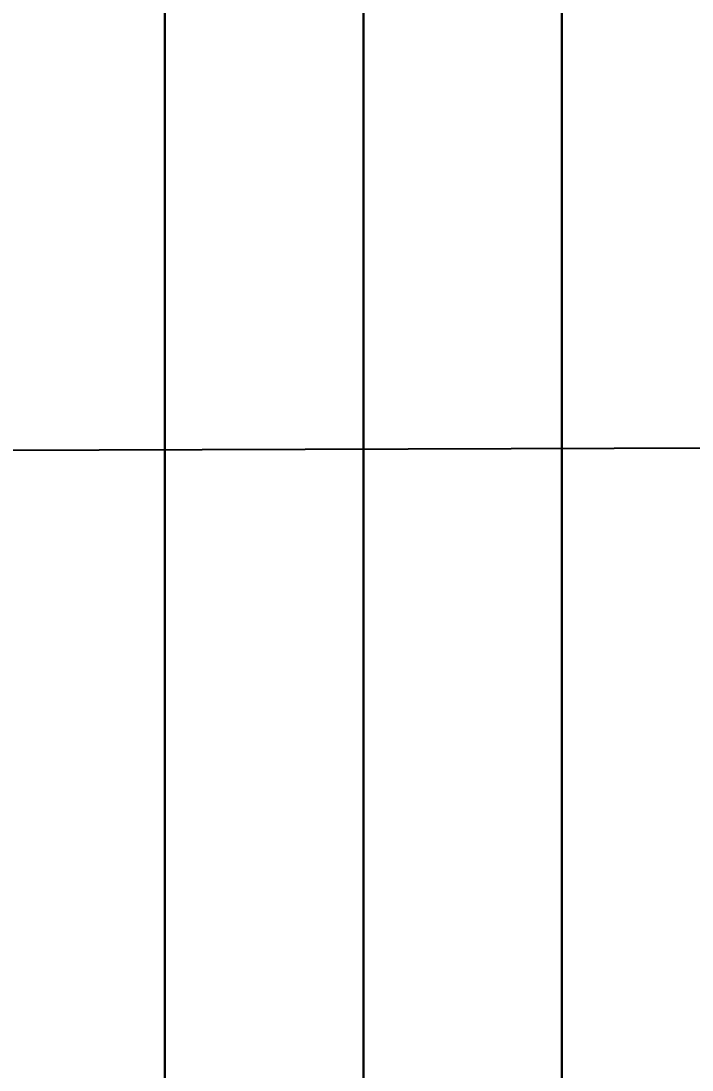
# Model space of a CAD drawing. Header units: millimetres. Extents: x 56222 to 3066687, y -650199 to -121287.
# Drawn here: x 141945.28 to 141948.67, y -185284.93 to -185279.64 of the extents above; entities that cross this region are included whole.
import ezdxf
from ezdxf import colors
from ezdxf.entities.mleader import LeaderData, LeaderLine
from ezdxf.math import Vec2, Vec3

# ---------------------------------------------------------------- set-up
doc = ezdxf.new("R2010")
doc.units = ezdxf.units.MM
doc.header["$MEASUREMENT"] = 0
doc.layers.add('FURNITURE', color=32, linetype='Continuous', lineweight=9)
doc.layers.add('Text', color=7, linetype='Continuous', lineweight=15)
doc.styles.add('style4', font='ARIALN.TTF')

msp = doc.modelspace()

# ---------------------------------------------------------------- linework, layer by layer
at = {"layer": 'FURNITURE', "lineweight": 30}
for p, q in [((141947.0105, -185257.9961, 0.5173), (141947.0105, -185318.5925, 0.5173)), ((141946.0105, -185258.9961, 0.5173), (141946.0105, -185317.5925, 0.5173))]:
    msp.add_line(p, q, dxfattribs=at)
at = {"layer": 'FURNITURE', "lineweight": 30, "elevation": 0.5173}
msp.add_lwpolyline([(141909.0093, -185239.6006), (141948.0106, -185239.6006), (141948.0106, -185346.6006), (141909.0093, -185346.6006)], close=True, dxfattribs=at)
msp.add_lwpolyline([(141947.0104, -185346.6007), (141947.0106, -185257.9962)], dxfattribs=at)

# ---------------------------------------------------------------- leaders
at = {"layer": 'Text', "color": 1, "lineweight": 0, "ltscale": 20}
ml = msp.add_multileader_mtext('Standard', dxfattribs=at)
ml.set_content('painting', color=1, style='style4')
ml.set_leader_properties()
ml.build(insert=Vec2(0, 0))
ml.multileader.update_dxf_attribs({"dogleg_length": 2.0246, "arrow_head_size": 2})
ctx = ml.context
ctx.base_point, ctx.char_height, ctx.arrow_head_size, ctx.landing_gap_size, ctx.plane_origin = Vec3(141951.5347, -185281.7926, 0.2586), 3, 2, 0.4, Vec3(141884.4992, -185281.7926, 0.2586)
notes = []
notes.append((ctx, [(0, (1, 1, 0), (141949.5101, -185281.7926, 0.2586), (1, 0), 2.0246, [(0, [(141941.1848, -185281.8197, 0.2586)], 0, [])])]))
ctx.mtext.insert = Vec3(141951.9347, -185279.8516, 0.2586)
for ctx, leaders in notes:
    for number, flags, end, landing, length, lines in leaders:
        leader = LeaderData()
        leader.index, (leader.has_last_leader_line, leader.has_dogleg_vector, leader.attachment_direction) = number, flags
        leader.last_leader_point, leader.dogleg_vector, leader.dogleg_length = Vec3(end), Vec3(landing), length
        for number, points, colour, breaks in lines:
            line = LeaderLine()
            line.index, line.vertices, line.color, line.breaks = number, Vec3.list(points), colors.encode_raw_color(colour), breaks
            leader.lines.append(line)
        ctx.leaders.append(leader)

doc.saveas('drawing.dxf')
